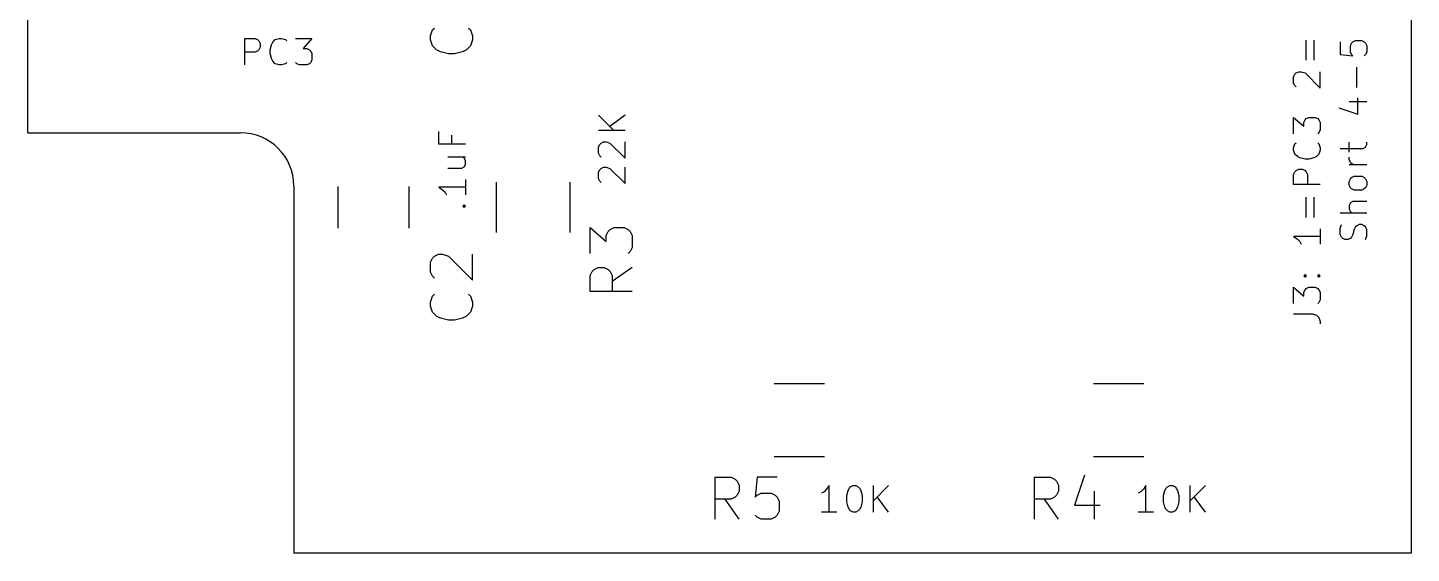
# Model space of a CAD drawing. Extents: x 109.9 to 142.9, y -87.6 to -53.3.
# Drawn here: x 109.86 to 142.88, y -87.63 to -75.09 of the extents above; entities that cross this region are included whole.
import ezdxf

# ---------------------------------------------------------------- set-up
doc = ezdxf.new("R2010")
doc.units = 0
doc.header["$MEASUREMENT"] = 0
doc.layers.add('BLACK', color=7, linetype='CONTINUOUS')

msp = doc.modelspace()

# ---------------------------------------------------------------- linework, layer by layer
at = {"layer": 'Black'}
for p, q in [((109.855, -77.597), (109.855, -53.34)), ((142.875, -53.34), (142.875, -87.63)), ((119.467, -75.2871), (119.515, -75.1443)), ((119.515, -75.1443), (119.563, -75.0967)), ((120.372, -75.0967), (120.42, -75.1443)), ((120.42, -75.1443), (120.467, -75.2871)), ((115.038, -75.9793), (115.038, -75.3443)), ((115.038, -75.3443), (115.28, -75.3443)), ((115.28, -75.3443), (115.34, -75.3745)), ((115.34, -75.3745), (115.37, -75.4047)), ((115.37, -75.4047), (115.401, -75.4652)), ((115.401, -75.5559), (115.37, -75.6164)), ((115.401, -75.4652), (115.401, -75.5559)), ((115.643, -75.6164), (115.673, -75.4955)), ((115.673, -75.4955), (115.703, -75.435)), ((115.703, -75.435), (115.764, -75.3745)), ((115.764, -75.3745), (115.854, -75.3443)), ((115.854, -75.3443), (115.915, -75.3443)), ((115.915, -75.3443), (116.005, -75.3745)), ((116.005, -75.3745), (116.036, -75.4047)), ((116.247, -75.3443), (116.64, -75.3443)), ((116.64, -75.3443), (116.429, -75.5862)), ((116.429, -75.5862), (116.519, -75.5862)), ((116.519, -75.5862), (116.58, -75.6164)), ((119.467, -75.3824), (119.467, -75.2871)), ((119.515, -75.5252), (119.467, -75.3824)), ((119.61, -75.6205), (119.515, -75.5252)), ((120.42, -75.5252), (120.325, -75.6205)), ((120.467, -75.3824), (120.42, -75.5252)), ((120.467, -75.2871), (120.467, -75.3824)), ((140.369, -75.8674), (140.369, -75.3836)), ((140.55, -75.3836), (140.55, -75.8674)), ((141.178, -75.4289), (141.178, -75.7313)), ((141.42, -75.5196), (141.45, -75.4592)), ((141.42, -75.6708), (141.42, -75.5196)), ((141.45, -75.4592), (141.48, -75.4289)), ((141.48, -75.4289), (141.541, -75.3987)), ((141.541, -75.3987), (141.692, -75.3987)), ((141.692, -75.3987), (141.752, -75.4289)), ((141.752, -75.4289), (141.783, -75.4592)), ((141.783, -75.4592), (141.813, -75.5196)), ((141.813, -75.5196), (141.813, -75.6708)), ((115.28, -75.6769), (115.038, -75.6769)), ((115.34, -75.6466), (115.28, -75.6769)), ((115.37, -75.6164), (115.34, -75.6466)), ((115.643, -75.7071), (115.643, -75.6164)), ((115.673, -75.8281), (115.643, -75.7071)), ((115.703, -75.8885), (115.673, -75.8281)), ((115.764, -75.949), (115.703, -75.8885)), ((116.036, -75.9188), (116.005, -75.949)), ((116.278, -75.949), (116.247, -75.9188)), ((116.58, -75.6164), (116.61, -75.6466)), ((116.61, -75.9188), (116.58, -75.949)), ((116.61, -75.6466), (116.64, -75.7071)), ((116.64, -75.8583), (116.61, -75.9188)), ((116.64, -75.7071), (116.64, -75.8583)), ((119.705, -75.6681), (119.61, -75.6205)), ((119.896, -75.7157), (119.705, -75.6681)), ((120.039, -75.7157), (119.896, -75.7157)), ((120.229, -75.6681), (120.039, -75.7157)), ((120.325, -75.6205), (120.229, -75.6681)), ((141.178, -75.7313), (141.48, -75.7615)), ((141.45, -75.7313), (141.42, -75.6708)), ((141.48, -75.7615), (141.45, -75.7313)), ((141.783, -75.7313), (141.752, -75.7615)), ((141.813, -75.6708), (141.783, -75.7313)), ((115.854, -75.9793), (115.764, -75.949)), ((115.915, -75.9793), (115.854, -75.9793)), ((116.005, -75.949), (115.915, -75.9793)), ((116.338, -75.9793), (116.278, -75.949)), ((116.519, -75.9793), (116.338, -75.9793)), ((116.58, -75.949), (116.519, -75.9793)), ((140.067, -76.2605), (140.097, -76.2)), ((140.067, -76.4117), (140.067, -76.2605)), ((140.097, -76.2), (140.127, -76.1698)), ((140.127, -76.1698), (140.188, -76.1395)), ((140.188, -76.1395), (140.248, -76.1395)), ((140.248, -76.1395), (140.339, -76.1698)), ((140.339, -76.1698), (140.702, -76.5326)), ((140.702, -76.5326), (140.702, -76.1395)), ((141.571, -76.5175), (141.571, -76.0337)), ((140.097, -76.4721), (140.067, -76.4117)), ((140.127, -76.5024), (140.097, -76.4721)), ((141.39, -76.8501), (141.813, -76.8501)), ((141.601, -77.1525), (141.601, -76.7594)), ((123.477, -77.1767), (123.84, -77.5395)), ((124.112, -77.1767), (123.749, -77.4488)), ((140.067, -77.6212), (140.067, -77.2281)), ((140.067, -77.2281), (140.309, -77.4398)), ((140.339, -77.2886), (140.369, -77.2583)), ((140.369, -77.2583), (140.429, -77.2281)), ((140.429, -77.2281), (140.581, -77.2281)), ((140.581, -77.2281), (140.641, -77.2583)), ((140.641, -77.2583), (140.671, -77.2886)), ((141.148, -77.0013), (141.601, -77.1525)), ((119.667, -77.8661), (119.667, -77.5637)), ((124.112, -77.5395), (123.477, -77.5395)), ((140.309, -77.349), (140.339, -77.2886)), ((140.309, -77.4398), (140.309, -77.349)), ((140.671, -77.591), (140.641, -77.6212)), ((140.671, -77.2886), (140.702, -77.349)), ((140.702, -77.5305), (140.671, -77.591)), ((140.702, -77.349), (140.702, -77.5305)), ((109.855, -77.597), (114.935, -77.597)), ((120.302, -77.8661), (119.667, -77.8661)), ((119.97, -77.6545), (119.97, -77.8661)), ((123.477, -77.9326), (123.507, -77.8722)), ((123.507, -77.8722), (123.538, -77.8419)), ((123.538, -77.8419), (123.598, -77.8117)), ((123.598, -77.8117), (123.659, -77.8117)), ((123.659, -77.8117), (123.749, -77.8419)), ((123.749, -77.8419), (124.112, -78.2048)), ((124.112, -78.2048), (124.112, -77.8117)), ((140.067, -77.9538), (140.097, -77.8631)), ((140.097, -77.8631), (140.127, -77.8329)), ((140.641, -77.8329), (140.671, -77.8631)), ((140.671, -77.8631), (140.702, -77.9538)), ((141.39, -78.0596), (141.39, -77.8177)), ((141.783, -77.9387), (141.813, -77.8782)), ((141.813, -77.8782), (141.813, -77.8177)), ((119.879, -78.1685), (120.302, -78.1685)), ((120.272, -78.1987), (120.242, -78.1685)), ((120.302, -78.2592), (120.272, -78.1987)), ((123.477, -78.0838), (123.477, -77.9326)), ((123.507, -78.1443), (123.477, -78.0838)), ((123.538, -78.1745), (123.507, -78.1443)), ((140.067, -78.0143), (140.067, -77.9538)), ((140.097, -78.105), (140.067, -78.0143)), ((140.157, -78.1655), (140.097, -78.105)), ((140.218, -78.1957), (140.157, -78.1655)), ((140.339, -78.226), (140.218, -78.1957)), ((140.429, -78.226), (140.339, -78.226)), ((140.55, -78.1957), (140.429, -78.226)), ((140.611, -78.1655), (140.55, -78.1957)), ((140.671, -78.105), (140.611, -78.1655)), ((140.702, -78.0143), (140.671, -78.105)), ((140.702, -77.9538), (140.702, -78.0143)), ((141.178, -77.9689), (141.722, -77.9689)), ((141.39, -78.2411), (141.39, -78.1806)), ((141.42, -78.3015), (141.39, -78.2411)), ((141.722, -77.9689), (141.783, -77.9387)), ((119.879, -78.4406), (120.212, -78.4406)), ((120.212, -78.4406), (120.272, -78.4104)), ((120.272, -78.4104), (120.302, -78.3499)), ((120.302, -78.3499), (120.302, -78.2592)), ((123.477, -78.5374), (123.507, -78.4769)), ((123.477, -78.6886), (123.477, -78.5374)), ((123.507, -78.4769), (123.538, -78.4467)), ((123.538, -78.4467), (123.598, -78.4165)), ((123.598, -78.4165), (123.659, -78.4165)), ((123.659, -78.4165), (123.749, -78.4467)), ((123.749, -78.4467), (124.112, -78.8095)), ((124.112, -78.8095), (124.112, -78.4165)), ((140.067, -78.5888), (140.097, -78.5283)), ((140.097, -78.5283), (140.127, -78.4981)), ((140.127, -78.4981), (140.188, -78.4679)), ((140.188, -78.4679), (140.278, -78.4679)), ((140.278, -78.4679), (140.339, -78.4981)), ((140.339, -78.4981), (140.369, -78.5283)), ((140.369, -78.5283), (140.399, -78.5888)), ((141.813, -78.362), (141.39, -78.362)), ((141.45, -78.3318), (141.42, -78.3015)), ((141.511, -78.362), (141.45, -78.3318)), ((116.205, -78.867), (116.205, -87.63)), ((117.26, -78.875), (117.26, -79.875)), ((118.96, -79.875), (118.96, -78.875)), ((120.302, -78.8942), (119.667, -78.8942)), ((119.667, -78.8942), (119.758, -78.9547)), ((120.302, -78.7128), (120.302, -79.0756)), ((121.045, -79.975), (121.045, -78.775)), ((122.795, -78.775), (122.795, -79.975)), ((123.507, -78.7491), (123.477, -78.6886)), ((123.538, -78.7793), (123.507, -78.7491)), ((140.067, -78.8307), (140.067, -78.5888)), ((140.702, -78.8307), (140.067, -78.8307)), ((140.399, -78.5888), (140.399, -78.8307)), ((141.39, -78.7551), (141.42, -78.6946)), ((141.39, -78.8458), (141.39, -78.7551)), ((141.42, -78.9063), (141.39, -78.8458)), ((141.42, -78.6946), (141.45, -78.6644)), ((141.45, -78.9365), (141.42, -78.9063)), ((141.45, -78.6644), (141.511, -78.6342)), ((141.511, -78.6342), (141.692, -78.6342)), ((141.692, -78.6342), (141.752, -78.6644)), ((141.752, -78.6644), (141.783, -78.6946)), ((141.783, -78.9063), (141.752, -78.9365)), ((141.783, -78.6946), (141.813, -78.7551)), ((141.813, -78.8458), (141.783, -78.9063)), ((141.813, -78.7551), (141.813, -78.8458)), ((119.758, -78.9547), (119.818, -79.0152)), ((119.818, -79.0152), (119.849, -79.0756)), ((140.369, -79.6169), (140.369, -79.1331)), ((140.55, -79.1331), (140.55, -79.6169)), ((141.48, -79.2389), (141.42, -79.2692)), ((141.511, -78.9668), (141.45, -78.9365)), ((141.813, -79.2389), (141.48, -79.2389)), ((141.692, -78.9668), (141.511, -78.9668)), ((141.752, -78.9365), (141.692, -78.9668)), ((120.242, -79.3478), (120.272, -79.3175)), ((120.272, -79.378), (120.242, -79.3478)), ((120.242, -79.3478), (120.302, -79.3478)), ((120.272, -79.3175), (120.302, -79.3478)), ((120.302, -79.3478), (120.272, -79.378)), ((141.813, -79.5111), (141.178, -79.5111)), ((141.42, -79.2692), (141.39, -79.3296)), ((141.39, -79.3296), (141.39, -79.4204)), ((141.39, -79.4204), (141.42, -79.4808)), ((141.42, -79.4808), (141.45, -79.5111)), ((123.277, -80.4783), (123.277, -79.8593)), ((123.277, -79.8593), (123.658, -80.1926)), ((123.706, -79.9545), (123.754, -79.9069)), ((123.754, -79.9069), (123.849, -79.8593)), ((123.849, -79.8593), (124.087, -79.8593)), ((124.087, -79.8593), (124.182, -79.9069)), ((124.182, -79.9069), (124.23, -79.9545)), ((140.702, -79.889), (140.702, -80.2519)), ((141.178, -79.8739), (141.208, -79.7832)), ((141.178, -80.0251), (141.178, -79.8739)), ((141.511, -79.9042), (141.48, -80.0251)), ((141.541, -79.8437), (141.511, -79.9042)), ((141.571, -79.8135), (141.541, -79.8437)), ((141.631, -79.7832), (141.571, -79.8135)), ((141.692, -79.7832), (141.631, -79.7832)), ((141.752, -79.8135), (141.692, -79.7832)), ((141.783, -79.8437), (141.752, -79.8135)), ((141.813, -79.9042), (141.783, -79.8437)), ((141.813, -80.0554), (141.813, -79.9042)), ((123.658, -80.0498), (123.706, -79.9545)), ((123.658, -80.1926), (123.658, -80.0498)), ((124.23, -79.9545), (124.277, -80.0498)), ((124.277, -80.0498), (124.277, -80.3355)), ((140.702, -80.0705), (140.067, -80.0705)), ((140.067, -80.0705), (140.157, -80.131)), ((140.157, -80.131), (140.218, -80.1914)), ((140.218, -80.1914), (140.248, -80.2519)), ((141.208, -80.0856), (141.178, -80.0251)), ((141.238, -80.1158), (141.208, -80.0856)), ((141.299, -80.1461), (141.238, -80.1158)), ((141.359, -80.1461), (141.299, -80.1461)), ((141.42, -80.1158), (141.359, -80.1461)), ((141.45, -80.0856), (141.42, -80.1158)), ((141.48, -80.0251), (141.45, -80.0856)), ((141.783, -80.1461), (141.813, -80.0554)), ((119.515, -80.5895), (119.563, -80.5419)), ((119.563, -80.5419), (119.658, -80.4943)), ((119.658, -80.4943), (119.753, -80.4943)), ((119.753, -80.4943), (119.896, -80.5419)), ((119.896, -80.5419), (120.467, -81.1133)), ((120.467, -81.1133), (120.467, -80.4943)), ((124.23, -80.4307), (124.182, -80.4783)), ((124.277, -80.3355), (124.23, -80.4307)), ((119.467, -80.6848), (119.515, -80.5895)), ((119.467, -80.9229), (119.467, -80.6848)), ((123.325, -80.9069), (123.373, -80.8593)), ((123.373, -80.8593), (123.468, -80.8117)), ((123.468, -80.8117), (123.611, -80.8117)), ((123.611, -80.8117), (123.706, -80.8593)), ((123.706, -80.8593), (123.754, -80.9069)), ((124.277, -80.8117), (123.801, -81.145)), ((119.515, -81.0181), (119.467, -80.9229)), ((119.563, -81.0657), (119.515, -81.0181)), ((123.277, -81.0021), (123.325, -80.9069)), ((123.277, -81.3831), (123.277, -81.0021)), ((123.754, -80.9069), (123.801, -81.0021)), ((123.801, -81.0021), (123.801, -81.3831)), ((140.309, -81.0079), (140.339, -80.9776)), ((140.339, -81.0381), (140.309, -81.0079)), ((140.309, -81.0079), (140.369, -81.0079)), ((140.339, -80.9776), (140.369, -81.0079)), ((140.369, -81.0079), (140.339, -81.0381)), ((140.641, -81.0079), (140.671, -80.9776)), ((140.671, -81.0381), (140.641, -81.0079)), ((140.641, -81.0079), (140.702, -81.0079)), ((140.671, -80.9776), (140.702, -81.0079)), ((140.702, -81.0079), (140.671, -81.0381)), ((119.467, -81.6371), (119.515, -81.4943)), ((119.515, -81.4943), (119.563, -81.4467)), ((120.372, -81.4467), (120.42, -81.4943)), ((120.42, -81.4943), (120.467, -81.6371)), ((124.277, -81.3831), (123.277, -81.3831)), ((140.067, -81.6731), (140.067, -81.28)), ((140.067, -81.28), (140.309, -81.4917)), ((140.309, -81.401), (140.339, -81.3405)), ((140.309, -81.4917), (140.309, -81.401)), ((140.339, -81.3405), (140.369, -81.3102)), ((140.369, -81.3102), (140.429, -81.28)), ((140.429, -81.28), (140.581, -81.28)), ((140.581, -81.28), (140.641, -81.3102)), ((140.641, -81.3102), (140.671, -81.3405)), ((140.671, -81.3405), (140.702, -81.401)), ((140.702, -81.401), (140.702, -81.5824)), ((119.467, -81.7324), (119.467, -81.6371)), ((119.515, -81.8752), (119.467, -81.7324)), ((119.61, -81.9705), (119.515, -81.8752)), ((120.42, -81.8752), (120.325, -81.9705)), ((120.467, -81.7324), (120.42, -81.8752)), ((120.467, -81.6371), (120.467, -81.7324)), ((140.671, -81.6429), (140.641, -81.6731)), ((140.702, -81.5824), (140.671, -81.6429)), ((119.705, -82.0181), (119.61, -81.9705)), ((119.896, -82.0657), (119.705, -82.0181)), ((120.039, -82.0657), (119.896, -82.0657)), ((120.229, -82.0181), (120.039, -82.0657)), ((120.325, -81.9705), (120.229, -82.0181)), ((140.067, -81.915), (140.52, -81.915)), ((140.52, -81.915), (140.611, -81.9452)), ((140.611, -81.9452), (140.671, -82.0057)), ((140.671, -82.0057), (140.702, -82.0964)), ((140.702, -82.0964), (140.702, -82.1569)), ((127.67, -83.58), (128.87, -83.58)), ((135.29, -83.58), (136.49, -83.58)), ((128.87, -85.33), (127.67, -85.33)), ((136.49, -85.33), (135.29, -85.33)), ((126.262, -86.8124), (126.262, -85.8124)), ((126.262, -85.8124), (126.643, -85.8124)), ((126.643, -85.8124), (126.738, -85.86)), ((127.262, -85.8124), (127.214, -86.2886)), ((127.738, -85.8124), (127.262, -85.8124)), ((133.882, -86.8124), (133.882, -85.8124)), ((133.882, -85.8124), (134.263, -85.8124)), ((134.263, -85.8124), (134.358, -85.86)), ((135.072, -85.7648), (134.834, -86.479)), ((126.738, -85.86), (126.786, -85.9076)), ((126.786, -85.9076), (126.833, -86.0029)), ((126.833, -86.1457), (126.786, -86.241)), ((126.833, -86.0029), (126.833, -86.1457)), ((128.859, -86.1635), (128.799, -86.1937)), ((128.92, -86.103), (128.859, -86.1635)), ((128.98, -86.0123), (128.92, -86.103)), ((128.98, -86.6473), (128.98, -86.0123)), ((129.403, -86.2542), (129.434, -86.1332)), ((129.434, -86.1332), (129.464, -86.0727)), ((129.464, -86.0727), (129.494, -86.0425)), ((129.494, -86.0425), (129.555, -86.0123)), ((129.555, -86.0123), (129.615, -86.0123)), ((129.615, -86.0123), (129.676, -86.0425)), ((129.676, -86.0425), (129.706, -86.0727)), ((129.706, -86.0727), (129.736, -86.1332)), ((129.736, -86.1332), (129.766, -86.2542)), ((130.038, -86.6473), (130.038, -86.0123)), ((130.401, -86.0123), (130.038, -86.3751)), ((134.358, -85.86), (134.406, -85.9076)), ((134.406, -85.9076), (134.453, -86.0029)), ((134.453, -86.1457), (134.406, -86.241)), ((134.453, -86.0029), (134.453, -86.1457)), ((135.31, -86.1457), (135.31, -86.8124)), ((136.419, -86.1635), (136.359, -86.1937)), ((136.48, -86.103), (136.419, -86.1635)), ((136.54, -86.0123), (136.48, -86.103)), ((136.54, -86.6473), (136.54, -86.0123)), ((136.963, -86.2542), (136.994, -86.1332)), ((136.994, -86.1332), (137.024, -86.0727)), ((137.024, -86.0727), (137.054, -86.0425)), ((137.054, -86.0425), (137.115, -86.0123)), ((137.115, -86.0123), (137.175, -86.0123)), ((137.175, -86.0123), (137.236, -86.0425)), ((137.236, -86.0425), (137.266, -86.0727)), ((137.266, -86.0727), (137.296, -86.1332)), ((137.296, -86.1332), (137.326, -86.2542)), ((137.598, -86.6473), (137.598, -86.0123)), ((137.961, -86.0123), (137.598, -86.3751)), ((126.643, -86.3362), (126.262, -86.3362)), ((126.833, -86.8124), (126.5, -86.3362)), ((126.738, -86.2886), (126.643, -86.3362)), ((126.786, -86.241), (126.738, -86.2886)), ((127.214, -86.2886), (127.262, -86.241)), ((127.262, -86.241), (127.357, -86.1933)), ((127.357, -86.1933), (127.595, -86.1933)), ((127.595, -86.1933), (127.69, -86.241)), ((127.69, -86.241), (127.738, -86.2886)), ((127.738, -86.2886), (127.786, -86.3838)), ((127.786, -86.3838), (127.786, -86.6219)), ((129.403, -86.4054), (129.403, -86.2542)), ((129.434, -86.5263), (129.403, -86.4054)), ((129.766, -86.4054), (129.736, -86.5263)), ((129.766, -86.2542), (129.766, -86.4054)), ((130.401, -86.6473), (130.129, -86.2844)), ((134.263, -86.3362), (133.882, -86.3362)), ((134.453, -86.8124), (134.12, -86.3362)), ((134.358, -86.2886), (134.263, -86.3362)), ((134.406, -86.241), (134.358, -86.2886)), ((134.834, -86.479), (135.453, -86.479)), ((136.963, -86.4054), (136.963, -86.2542)), ((136.994, -86.5263), (136.963, -86.4054)), ((137.326, -86.4054), (137.296, -86.5263)), ((137.326, -86.2542), (137.326, -86.4054)), ((137.961, -86.6473), (137.689, -86.2844)), ((127.262, -86.7648), (127.214, -86.7171)), ((127.357, -86.8124), (127.262, -86.7648)), ((127.595, -86.8124), (127.357, -86.8124)), ((127.69, -86.7648), (127.595, -86.8124)), ((127.738, -86.7171), (127.69, -86.7648)), ((127.786, -86.6219), (127.738, -86.7171)), ((129.162, -86.6473), (128.799, -86.6473)), ((129.464, -86.5868), (129.434, -86.5263)), ((129.494, -86.617), (129.464, -86.5868)), ((129.555, -86.6473), (129.494, -86.617)), ((129.615, -86.6473), (129.555, -86.6473)), ((129.676, -86.617), (129.615, -86.6473)), ((129.706, -86.5868), (129.676, -86.617)), ((129.736, -86.5263), (129.706, -86.5868)), ((136.722, -86.6473), (136.359, -86.6473)), ((137.024, -86.5868), (136.994, -86.5263)), ((137.054, -86.617), (137.024, -86.5868)), ((137.115, -86.6473), (137.054, -86.617)), ((137.175, -86.6473), (137.115, -86.6473)), ((137.236, -86.617), (137.175, -86.6473)), ((137.266, -86.5868), (137.236, -86.617)), ((137.296, -86.5263), (137.266, -86.5868)), ((142.875, -87.63), (116.205, -87.63))]:
    msp.add_line(p, q, dxfattribs=at)
msp.add_arc((114.935, -78.867), 1.27, 0, 90, dxfattribs=at)

doc.saveas('drawing.dxf')
